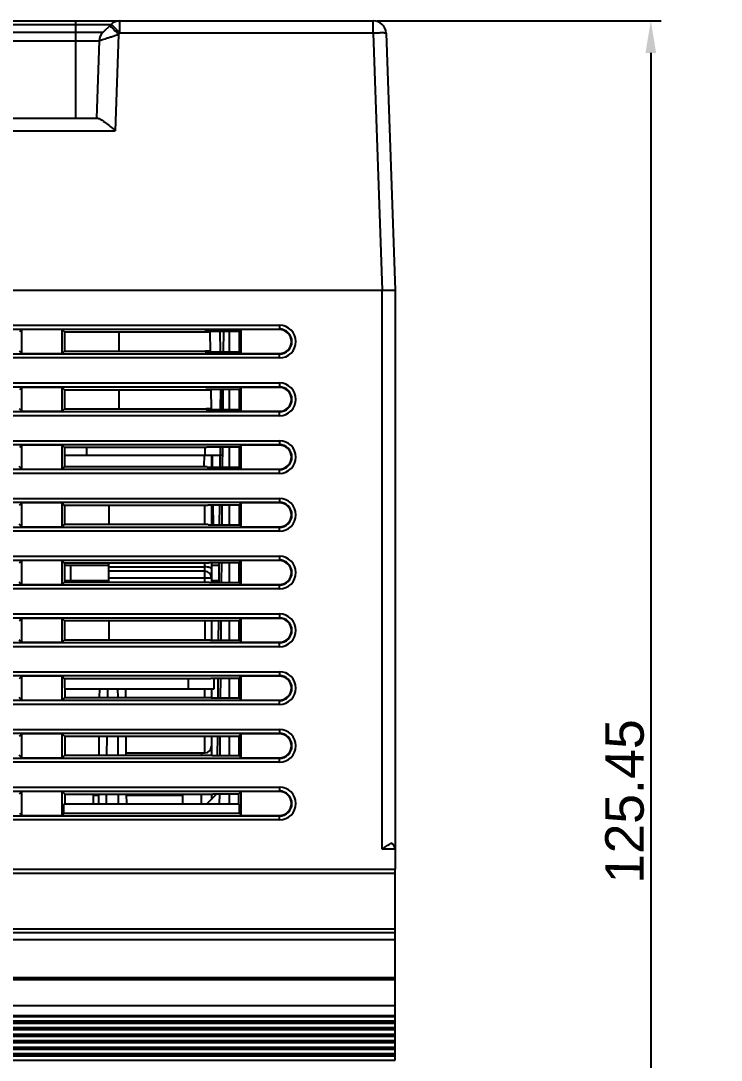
# Model space of a CAD drawing. Extents: x -1638 to -494, y -74 to 314.
# Drawn here: x -770.5 to -715.9, y 95.6 to 176.6 of the extents above; entities that cross this region are included whole.
import ezdxf

# ---------------------------------------------------------------- set-up
doc = ezdxf.new("R2010")
doc.units = 0
doc.header["$PDMODE"] = 3
doc.header["$PDSIZE"] = 0.7
doc.layers.get('DEFPOINTS').update_dxf_attribs({"linetype": 'CONTINUOUS'})
for name, color, linetype in [('BUS_BAR_OUT-DXF_CONTINUOUS', 7, 'CONTINUOUS'), ('CASE_BODY_10DXF_CONTINUOUS', 7, 'CONTINUOUS'), ('COVER_TOP_10DXF_CONTINUOUS', 7, 'CONTINUOUS'), ('CT22-9W_DXF_CONTINUOUS_LIN', 7, 'CONTINUOUS'), ('DIM', 1, 'CONTINUOUS'), ('HEATSINK1040DXF_CONTINUOUS', 7, 'CONTINUOUS'), ('PCB_SCR_1040DXF_CONTINUOUS', 7, 'CONTINUOUS'), ('PCB_SUB-3RD_DXF_CONTINUOUS', 7, 'CONTINUOUS'), ('RELAY_HF49FDDXF_CONTINUOUS', 7, 'CONTINUOUS')]:
    doc.layers.add(name, color=color, linetype=linetype)
doc.styles.add('OMI-1', font='arial.ttf', dxfattribs={"oblique": 1, "height": 3})
doc.dimstyles.new('1', dxfattribs={"dimtxt": 5, "dimasz": 2.5, "dimexe": 0.8, "dimexo": 0.3, "dimgap": 0.5, "dimtad": 1, "dimtoh": 1, "dimdec": 1, "dimzin": 0, "dimtxsty": 'OMI-1', "dimcen": 0, "dimclrd": 256, "dimclre": 256, "dimclrt": 256, "dimazin": 3, "dimtfac": 0.8, "dimtdec": 1, "dimtix": 1, "dimtmove": 0, "dimatfit": 3, "dimtolj": 1, "dimtzin": 0})

# ---------------------------------------------------------------- blocks, each defined once
blk = doc.blocks.new('*D2263')
at = {"layer": 'DEFPOINTS', "color": 0}
for p in [(-743.026, 176.632), (-721.402, 54.932), (-715.921, 54.932)]:
    blk.add_point(p, dxfattribs=at)
at = {"layer": 'DIM'}
for p, q in [((-742.726, 176.632), (-720.602, 176.632)), ((-721.402, 174.132), (-721.402, 57.432)), ((-716.221, 54.932), (-722.202, 54.932))]:
    blk.add_line(p, q, dxfattribs=at)
for points in [[(-720.986, 174.132), (-721.819, 174.132), (-721.402, 176.632)], [(-721.819, 57.432), (-720.986, 57.432), (-721.402, 54.932)]]:
    blk.add_solid(points, dxfattribs=at)
at = {"layer": 'DIM', "insert": (-723.434, 115.782), "char_height": 3, "attachment_point": 5, "rotation": 90, "style": 'OMI-1'}
blk.add_mtext('\\A1;\\A1;125.45', dxfattribs=at)

msp = doc.modelspace()

# ---------------------------------------------------------------- linework, layer by layer
at = {"layer": 'BUS_BAR_OUT-DXF_CONTINUOUS', "color": 7, "linetype": 'CONTINUOUS'}
for p, q in [((-763.627, 134.182), (-767.063, 134.182)), ((-766.576, 132.982), (-766.576, 134.182)), ((-755.048, 134.182), (-755.627, 134.182)), ((-763.627, 132.982), (-767.062, 132.982)), ((-755.058, 132.982), (-755.627, 132.982))]:
    msp.add_line(p, q, dxfattribs=at)
at = {"layer": 'CASE_BODY_10DXF_CONTINUOUS', "color": 7, "linetype": 'CONTINUOUS'}
for p, q in [((-891.327, 155.632), (-741.327, 155.632)), ((-742.327, 112.082), (-742.327, 155.632)), ((-741.327, 155.632), (-741.327, 110.532)), ((-851.327, 152.907), (-750.327, 152.907)), ((-851.327, 152.608), (-750.327, 152.608)), ((-770.397, 152.562), (-770.578, 152.382)), ((-767.257, 152.562), (-770.397, 152.562)), ((-770.397, 150.702), (-770.397, 152.562)), ((-767.257, 150.702), (-767.257, 152.562)), ((-767.257, 152.562), (-767.077, 152.382)), ((-767.077, 152.382), (-755.749, 152.382)), ((-767.077, 152.382), (-767.076, 150.883)), ((-756.15, 152.433), (-753.427, 152.433)), ((-756.15, 152.433), (-756.149, 152.382)), ((-754.689, 152.433), (-754.703, 150.834)), ((-754.227, 150.834), (-754.227, 152.433)), ((-753.429, 150.834), (-753.427, 152.433)), ((-753.297, 152.562), (-753.427, 152.433)), ((-750.327, 152.562), (-753.297, 152.562)), ((-753.297, 150.702), (-753.297, 152.562)), ((-750.327, 152.907), (-750.327, 152.562)), ((-770.397, 150.702), (-770.579, 150.883)), ((-770.397, 150.702), (-767.257, 150.702)), ((-767.257, 150.702), (-767.076, 150.883)), ((-767.076, 150.883), (-756.123, 150.883)), ((-756.122, 150.834), (-756.123, 150.883)), ((-755.723, 150.883), (-756.122, 150.883)), ((-756.122, 150.834), (-753.429, 150.834)), ((-753.297, 150.702), (-753.429, 150.834)), ((-753.297, 150.702), (-750.327, 150.702)), ((-750.327, 150.357), (-750.327, 150.702)), ((-750.327, 150.656), (-851.327, 150.656)), ((-750.327, 150.357), (-851.327, 150.357)), ((-851.327, 148.407), (-750.327, 148.407)), ((-750.327, 148.407), (-750.327, 148.062)), ((-851.327, 148.108), (-750.327, 148.108)), ((-770.397, 148.062), (-770.581, 147.878)), ((-767.257, 148.062), (-770.397, 148.062)), ((-770.397, 146.202), (-770.397, 148.062)), ((-767.257, 146.202), (-767.257, 148.062)), ((-767.257, 148.062), (-767.074, 147.878)), ((-767.074, 147.878), (-755.67, 147.878)), ((-767.074, 147.878), (-767.072, 146.387)), ((-756.071, 147.926), (-753.434, 147.926)), ((-756.071, 147.926), (-756.07, 147.878)), ((-754.928, 147.926), (-754.942, 146.341)), ((-754.728, 147.926), (-754.742, 146.341)), ((-754.227, 146.341), (-754.227, 147.926)), ((-753.436, 146.341), (-753.434, 147.926)), ((-753.297, 148.062), (-753.434, 147.926)), ((-750.327, 148.062), (-753.297, 148.062)), ((-753.297, 146.202), (-753.297, 148.062)), ((-750.327, 146.156), (-851.327, 146.156)), ((-750.327, 145.857), (-851.327, 145.857)), ((-770.397, 146.202), (-770.582, 146.387)), ((-770.397, 146.202), (-767.257, 146.202)), ((-767.257, 146.202), (-767.072, 146.387)), ((-767.072, 146.387), (-756.044, 146.387)), ((-756.043, 146.341), (-756.044, 146.387)), ((-755.644, 146.387), (-756.043, 146.387)), ((-756.043, 146.341), (-753.436, 146.341)), ((-753.297, 146.202), (-753.436, 146.341)), ((-753.297, 146.202), (-750.327, 146.202)), ((-750.327, 145.857), (-750.327, 146.202)), ((-851.327, 143.907), (-750.327, 143.907)), ((-851.327, 143.608), (-750.327, 143.608)), ((-770.397, 143.562), (-770.585, 143.375)), ((-767.257, 143.562), (-770.397, 143.562)), ((-770.397, 141.702), (-770.397, 143.562)), ((-767.257, 141.702), (-767.257, 143.562)), ((-767.257, 143.562), (-767.07, 143.375)), ((-755.992, 143.375), (-767.07, 143.375)), ((-767.07, 143.375), (-767.069, 141.89)), ((-755.992, 143.419), (-753.44, 143.419)), ((-755.992, 143.419), (-755.992, 143.375)), ((-754.767, 143.419), (-754.781, 141.847)), ((-754.227, 141.847), (-754.227, 143.419)), ((-753.443, 141.847), (-753.44, 143.419)), ((-753.297, 143.562), (-753.44, 143.419)), ((-750.327, 143.562), (-753.297, 143.562)), ((-753.297, 141.702), (-753.297, 143.562)), ((-750.327, 143.907), (-750.327, 143.562)), ((-756.181, 141.89), (-756.173, 142.782)), ((-755.627, 142.782), (-755.627, 141.847)), ((-754.973, 142.782), (-754.981, 141.847)), ((-770.397, 141.702), (-770.586, 141.89)), ((-767.257, 141.702), (-767.069, 141.89)), ((-767.069, 141.89), (-755.966, 141.89)), ((-755.965, 141.847), (-755.966, 141.89)), ((-755.965, 141.847), (-753.443, 141.847)), ((-753.297, 141.702), (-753.443, 141.847)), ((-750.327, 141.656), (-851.327, 141.656)), ((-750.327, 141.357), (-851.327, 141.357)), ((-770.397, 141.702), (-767.257, 141.702)), ((-753.297, 141.702), (-750.327, 141.702)), ((-750.327, 141.357), (-750.327, 141.702)), ((-851.327, 139.407), (-750.327, 139.407)), ((-750.327, 139.407), (-750.327, 139.062)), ((-851.327, 139.108), (-750.327, 139.108)), ((-770.397, 139.062), (-770.588, 138.871)), ((-767.257, 139.062), (-770.397, 139.062)), ((-770.397, 137.202), (-770.397, 139.062)), ((-767.257, 137.202), (-767.257, 139.062)), ((-767.257, 139.062), (-767.067, 138.871)), ((-755.913, 138.871), (-767.067, 138.871)), ((-767.067, 138.871), (-767.066, 137.394)), ((-755.914, 138.912), (-753.447, 138.912)), ((-755.914, 138.912), (-755.913, 138.871)), ((-755.007, 138.912), (-755.02, 137.354)), ((-754.807, 138.912), (-754.82, 137.354)), ((-754.227, 137.354), (-754.227, 138.912)), ((-753.45, 137.354), (-753.447, 138.912)), ((-753.297, 139.062), (-753.447, 138.912)), ((-750.327, 139.062), (-753.297, 139.062)), ((-753.297, 137.202), (-753.297, 139.062)), ((-750.327, 137.156), (-851.327, 137.156)), ((-770.397, 137.202), (-770.589, 137.394)), ((-770.397, 137.202), (-767.257, 137.202)), ((-767.257, 137.202), (-767.066, 137.394)), ((-767.066, 137.394), (-755.887, 137.394)), ((-755.886, 137.354), (-755.887, 137.394)), ((-755.886, 137.354), (-753.45, 137.354)), ((-753.297, 137.202), (-753.45, 137.354)), ((-753.297, 137.202), (-750.327, 137.202)), ((-750.327, 136.857), (-750.327, 137.202)), ((-750.327, 136.857), (-851.327, 136.857)), ((-851.327, 134.907), (-750.327, 134.907)), ((-851.327, 134.608), (-750.327, 134.608)), ((-770.397, 134.562), (-770.591, 134.368)), ((-767.257, 134.562), (-770.397, 134.562)), ((-770.397, 132.702), (-770.397, 134.562)), ((-767.257, 132.702), (-767.257, 134.562)), ((-767.257, 134.562), (-767.063, 134.368)), ((-753.297, 134.562), (-753.454, 134.405)), ((-750.327, 134.562), (-753.297, 134.562)), ((-753.297, 132.702), (-753.297, 134.562)), ((-750.327, 134.907), (-750.327, 134.562)), ((-755.834, 134.368), (-767.063, 134.368)), ((-767.063, 134.368), (-767.062, 132.897)), ((-755.835, 134.405), (-753.454, 134.405)), ((-755.835, 134.405), (-755.834, 134.368)), ((-755.046, 134.405), (-755.059, 132.861)), ((-754.846, 134.405), (-754.859, 132.861)), ((-754.227, 132.861), (-754.227, 134.405)), ((-753.457, 132.861), (-753.454, 134.405)), ((-770.397, 132.702), (-770.593, 132.897)), ((-767.257, 132.702), (-767.062, 132.897)), ((-767.062, 132.897), (-755.809, 132.897)), ((-755.808, 132.861), (-755.809, 132.897)), ((-755.808, 132.861), (-753.457, 132.861)), ((-753.297, 132.702), (-753.457, 132.861)), ((-750.327, 132.656), (-851.327, 132.656)), ((-750.327, 132.357), (-851.327, 132.357)), ((-770.397, 132.702), (-767.257, 132.702)), ((-753.297, 132.702), (-750.327, 132.702)), ((-750.327, 132.357), (-750.327, 132.702)), ((-851.327, 130.407), (-750.327, 130.407)), ((-851.327, 130.108), (-750.327, 130.108)), ((-770.397, 130.062), (-770.595, 129.864)), ((-767.257, 130.062), (-770.397, 130.062)), ((-770.397, 128.202), (-770.397, 130.062)), ((-767.257, 130.062), (-767.06, 129.864)), ((-767.257, 128.202), (-767.257, 130.062)), ((-755.756, 129.864), (-767.06, 129.864)), ((-767.06, 129.864), (-767.059, 128.401)), ((-755.756, 129.898), (-753.461, 129.898)), ((-755.756, 129.898), (-755.756, 129.864)), ((-755.085, 129.898), (-755.099, 128.368)), ((-754.885, 129.898), (-754.899, 128.368)), ((-754.227, 128.368), (-754.227, 129.898)), ((-753.463, 128.368), (-753.461, 129.898)), ((-753.297, 130.062), (-753.461, 129.898)), ((-750.327, 130.062), (-753.297, 130.062)), ((-753.297, 128.202), (-753.297, 130.062)), ((-750.327, 130.407), (-750.327, 130.062)), ((-750.327, 128.156), (-851.327, 128.156)), ((-770.397, 128.202), (-770.596, 128.401)), ((-770.397, 128.202), (-767.257, 128.202)), ((-767.257, 128.202), (-767.059, 128.401)), ((-767.059, 128.401), (-755.73, 128.401)), ((-755.73, 128.368), (-755.73, 128.401)), ((-755.73, 128.368), (-753.463, 128.368)), ((-753.297, 128.202), (-753.463, 128.368)), ((-753.297, 128.202), (-750.327, 128.202)), ((-750.327, 127.857), (-750.327, 128.202)), ((-750.327, 127.857), (-851.327, 127.857)), ((-851.327, 125.907), (-750.327, 125.907)), ((-851.327, 125.608), (-750.327, 125.608)), ((-770.397, 125.562), (-770.598, 125.361)), ((-767.257, 125.562), (-770.397, 125.562)), ((-770.397, 123.702), (-770.397, 125.562)), ((-767.257, 125.562), (-767.056, 125.361)), ((-767.257, 123.702), (-767.257, 125.562)), ((-753.297, 125.562), (-753.468, 125.391)), ((-750.327, 125.562), (-753.297, 125.562)), ((-753.297, 123.702), (-753.297, 125.562)), ((-750.327, 125.907), (-750.327, 125.562)), ((-755.677, 125.361), (-767.056, 125.361)), ((-767.056, 125.361), (-767.055, 123.904)), ((-755.678, 125.391), (-753.468, 125.391)), ((-755.678, 125.391), (-755.677, 125.361)), ((-755.125, 125.391), (-755.138, 123.875)), ((-754.925, 125.391), (-754.938, 123.875)), ((-754.227, 123.875), (-754.227, 125.391)), ((-753.47, 123.875), (-753.468, 125.391)), ((-764.33, 123.904), (-764.324, 124.58)), ((-763.724, 124.582), (-763.73, 123.894)), ((-763.724, 124.582), (-762.93, 124.582)), ((-762.93, 124.582), (-762.924, 123.894)), ((-762.33, 124.58), (-762.324, 123.904)), ((-750.327, 123.656), (-851.327, 123.656)), ((-750.327, 123.357), (-851.327, 123.357)), ((-770.397, 123.702), (-770.599, 123.904)), ((-770.397, 123.702), (-767.257, 123.702)), ((-767.257, 123.702), (-767.055, 123.904)), ((-767.055, 123.904), (-763.73, 123.904)), ((-763.73, 123.894), (-762.924, 123.894)), ((-762.924, 123.904), (-755.652, 123.904)), ((-755.651, 123.875), (-755.652, 123.904)), ((-755.651, 123.875), (-753.47, 123.875)), ((-753.297, 123.702), (-753.47, 123.875)), ((-753.297, 123.702), (-750.327, 123.702)), ((-750.327, 123.357), (-750.327, 123.702)), ((-851.327, 121.407), (-750.327, 121.407)), ((-851.327, 121.108), (-750.327, 121.108)), ((-770.397, 121.062), (-770.602, 120.858)), ((-767.257, 121.062), (-770.397, 121.062)), ((-770.397, 119.202), (-770.397, 121.062)), ((-767.257, 121.062), (-767.053, 120.858)), ((-767.257, 119.202), (-767.257, 121.062)), ((-763.757, 120.858), (-767.053, 120.858)), ((-767.053, 120.858), (-767.052, 119.407)), ((-764.37, 119.407), (-764.357, 120.858)), ((-763.77, 119.394), (-763.757, 120.869)), ((-762.898, 120.869), (-763.757, 120.869)), ((-762.885, 119.394), (-762.898, 120.869)), ((-755.599, 120.858), (-762.898, 120.858)), ((-762.298, 120.858), (-762.285, 119.407)), ((-755.599, 120.885), (-753.475, 120.885)), ((-755.599, 120.885), (-755.599, 120.858)), ((-755.164, 120.885), (-755.177, 119.382)), ((-754.964, 120.885), (-754.977, 119.382)), ((-754.227, 119.382), (-754.227, 120.885)), ((-753.477, 119.382), (-753.475, 120.885)), ((-753.297, 121.062), (-753.475, 120.885)), ((-750.327, 121.062), (-753.297, 121.062)), ((-753.297, 119.202), (-753.297, 121.062)), ((-750.327, 121.407), (-750.327, 121.062)), ((-755.627, 120.082), (-755.627, 119.407)), ((-750.327, 119.156), (-851.327, 119.156)), ((-770.397, 119.202), (-770.603, 119.407)), ((-770.397, 119.202), (-767.257, 119.202)), ((-767.257, 119.202), (-767.052, 119.407)), ((-767.052, 119.407), (-763.77, 119.407)), ((-763.77, 119.394), (-762.885, 119.394)), ((-762.885, 119.407), (-755.573, 119.407)), ((-756.377, 119.407), (-756.375, 119.582)), ((-755.573, 119.382), (-755.573, 119.407)), ((-755.573, 119.382), (-753.477, 119.382)), ((-753.297, 119.202), (-753.477, 119.382)), ((-753.297, 119.202), (-750.327, 119.202)), ((-750.327, 118.857), (-750.327, 119.202)), ((-750.327, 118.857), (-851.327, 118.857)), ((-851.327, 116.907), (-750.327, 116.907)), ((-750.327, 116.907), (-750.327, 116.562)), ((-851.327, 116.608), (-750.327, 116.608)), ((-770.397, 116.562), (-770.605, 116.354)), ((-767.257, 116.562), (-770.397, 116.562)), ((-770.397, 114.702), (-770.397, 116.562)), ((-767.257, 116.562), (-767.049, 116.354)), ((-767.257, 114.702), (-767.257, 116.562)), ((-767.049, 116.354), (-763.796, 116.354)), ((-767.049, 116.354), (-767.049, 115.582)), ((-764.803, 115.582), (-764.797, 116.285)), ((-764.797, 116.285), (-764.397, 116.285)), ((-764.403, 115.582), (-764.396, 116.354)), ((-763.803, 115.582), (-763.796, 116.369)), ((-763.796, 116.369), (-762.859, 116.369)), ((-762.852, 115.582), (-762.859, 116.369)), ((-762.859, 116.354), (-755.52, 116.354)), ((-762.259, 116.354), (-762.252, 115.582)), ((-762.258, 116.285), (-757.858, 116.285)), ((-757.852, 115.582), (-757.858, 116.285)), ((-756.41, 115.582), (-756.403, 116.354)), ((-755.199, 116.378), (-756.001, 115.582)), ((-755.627, 116.354), (-755.627, 115.953)), ((-755.52, 116.378), (-753.482, 116.378)), ((-755.52, 116.378), (-755.52, 116.354)), ((-755.003, 116.378), (-755.01, 115.582)), ((-754.227, 115.582), (-754.227, 116.378)), ((-753.483, 115.582), (-753.482, 116.378)), ((-753.297, 116.562), (-753.482, 116.378)), ((-750.327, 116.562), (-753.297, 116.562)), ((-753.297, 114.702), (-753.297, 116.562)), ((-753.446, 115.582), (-767.109, 115.582)), ((-767.109, 114.851), (-767.109, 115.582)), ((-753.446, 114.851), (-753.446, 115.582)), ((-750.327, 114.656), (-851.327, 114.656)), ((-750.327, 114.357), (-851.327, 114.357)), ((-770.397, 114.702), (-770.546, 114.851)), ((-770.397, 114.702), (-767.257, 114.702)), ((-767.257, 114.702), (-767.109, 114.851)), ((-753.446, 114.851), (-767.109, 114.851)), ((-753.297, 114.702), (-753.446, 114.851)), ((-753.297, 114.702), (-750.327, 114.702)), ((-750.327, 114.357), (-750.327, 114.702)), ((-741.327, 112.082), (-742.327, 112.082)), ((-891.327, 110.532), (-741.327, 110.532))]:
    msp.add_line(p, q, dxfattribs=at)
for centre, radius, start, end in [((-750.327, 151.632), 1.275, 270, 90), ((-750.327, 151.632), 0.976, 270, 90), ((-750.327, 151.632), 0.93, 270, 90), ((-750.327, 147.132), 1.275, 270, 90), ((-750.327, 147.132), 0.976, 270, 90), ((-750.327, 147.132), 0.93, 270, 90), ((-750.327, 142.632), 1.275, 270, 90), ((-750.327, 142.632), 0.976, 270, 90), ((-750.327, 142.632), 0.93, 270, 90), ((-750.327, 138.132), 1.275, 270, 90), ((-750.327, 138.132), 0.976, 270, 90), ((-750.327, 138.132), 0.93, 270, 90), ((-750.327, 133.632), 1.275, 270, 90), ((-750.327, 133.632), 0.976, 270, 90), ((-750.327, 133.632), 0.93, 270, 90), ((-750.327, 129.132), 1.275, 270, 90), ((-750.327, 129.132), 0.976, 270, 90), ((-750.327, 129.132), 0.93, 270, 90), ((-750.327, 124.632), 1.275, 270, 90), ((-750.327, 124.632), 0.976, 270, 90), ((-750.327, 124.632), 0.93, 270, 90), ((-750.327, 120.132), 1.275, 270, 90), ((-750.327, 120.132), 0.976, 270, 90), ((-750.327, 120.132), 0.93, 270, 90), ((-750.327, 115.632), 1.275, 270, 90), ((-764.497, 116.282), 0.3, 166.03586, 179.5), ((-758.158, 116.282), 0.3, 0.5, 13.96414), ((-750.327, 115.632), 0.976, 270, 90), ((-750.327, 115.632), 0.93, 270, 90), ((-741.827, 112.082), 0.5, 0, 65.5302)]:
    msp.add_arc(centre, radius, start, end, dxfattribs=at)
msp.add_open_spline([(-742.327, 112.082), (-742.205, 112.168), (-741.976, 112.329), (-741.74, 112.483), (-741.62, 112.537)], degree=3, knots=[0, 0, 0, 0, 0.532445, 1, 1, 1, 1], dxfattribs=at)
at = {"layer": 'COVER_TOP_10DXF_CONTINUOUS', "color": 7, "linetype": 'CONTINUOUS'}
for p, q in [((-829.327, 176.632), (-743.026, 176.632)), ((-766.177, 169.032), (-766.177, 176.632)), ((-762.749, 175.667), (-762.749, 176.632)), ((-743.026, 175.667), (-743.026, 176.632)), ((-823.211, 176.351), (-763.454, 176.351)), ((-764.062, 175.754), (-763.444, 176.351)), ((-822.593, 175.754), (-764.062, 175.754)), ((-822.288, 175.07), (-764.366, 175.07)), ((-764.366, 175.07), (-764.577, 169.032)), ((-762.85, 175.569), (-763.112, 168.067)), ((-762.85, 175.569), (-762.749, 175.667)), ((-743.026, 175.667), (-762.749, 175.667)), ((-743.026, 175.667), (-742.327, 155.632)), ((-742.027, 175.667), (-741.327, 155.632)), ((-822.175, 169.032), (-764.479, 169.032)), ((-823.543, 168.067), (-763.112, 168.067)), ((-891.327, 155.632), (-741.327, 155.632)), ((-755.743, 152.44), (-755.715, 150.841)), ((-754.911, 150.834), (-754.939, 152.433)), ((-755.664, 147.933), (-755.636, 146.348)), ((-754.833, 146.341), (-754.861, 147.926)), ((-755.574, 142.782), (-755.558, 141.854)), ((-755.507, 138.919), (-755.479, 137.361)), ((-755.428, 134.412), (-755.427, 134.382)), ((-755.046, 134.382), (-755.427, 134.382))]:
    msp.add_line(p, q, dxfattribs=at)
for centre, start, end in [((-762.749, 175.632), 90, 134), ((-743.026, 175.632), 2, 90), ((-763.367, 175.035), 134, 178)]:
    msp.add_arc(centre, 1, start, end, dxfattribs=at)
for points, knots in [([(-763.545, 176.254), (-763.543, 176.255), (-763.536, 176.249), (-763.526, 176.243), (-763.508, 176.226), (-763.495, 176.214), (-763.487, 176.207)], [0, 0, 0, 0, 0.070185, 0.259816, 0.570323, 1, 1, 1, 1]), ([(-763.487, 176.207), (-763.399, 176.126), (-763.187, 175.914), (-762.976, 175.7), (-762.85, 175.569)], [0, 0, 0, 0, 0.396979, 1, 1, 1, 1]), ([(-763.444, 176.351), (-763.442, 176.353), (-763.434, 176.346), (-763.423, 176.339), (-763.403, 176.32), (-763.388, 176.306), (-763.379, 176.298)], [0, 0, 0, 0, 0.069392, 0.258882, 0.569791, 1, 1, 1, 1]), ([(-763.379, 176.298), (-763.291, 176.217), (-763.081, 176.006), (-762.873, 175.795), (-762.749, 175.667)], [0, 0, 0, 0, 0.402174, 1, 1, 1, 1]), ([(-764.366, 175.07), (-764.366, 175.073), (-764.352, 175.078), (-764.332, 175.089), (-764.292, 175.103), (-764.241, 175.123), (-764.174, 175.146), (-764.062, 175.184), (-763.894, 175.24), (-763.667, 175.314), (-763.41, 175.395), (-763.135, 175.482), (-762.946, 175.54), (-762.85, 175.569)], [0, 0, 0, 0, 0.006123, 0.022027, 0.047667, 0.082717, 0.126709, 0.179065, 0.306176, 0.458159, 0.6287, 0.811404, 1, 1, 1, 1]), ([(-742.027, 175.667), (-742.027, 175.669), (-742.036, 175.671), (-742.049, 175.674), (-742.074, 175.676), (-742.123, 175.679), (-742.207, 175.681), (-742.329, 175.682), (-742.479, 175.681), (-742.714, 175.677), (-742.899, 175.671), (-743.026, 175.667)], [0, 0, 0, 0, 0.005903, 0.020662, 0.044654, 0.077795, 0.170159, 0.294357, 0.445549, 0.61804, 1, 1, 1, 1]), ([(-764.479, 169.032), (-764.441, 169.032), (-764.352, 169.002), (-764.216, 168.927), (-764.056, 168.821), (-763.815, 168.644), (-763.499, 168.39), (-763.243, 168.177), (-763.112, 168.067)], [0, 0, 0, 0, 0.067806, 0.16231, 0.277655, 0.407798, 0.695131, 1, 1, 1, 1])]:
    msp.add_open_spline(points, degree=3, knots=knots, dxfattribs=at)
at = {"layer": 'CT22-9W_DXF_CONTINUOUS_LIN', "color": 7, "linetype": 'CONTINUOUS'}
for p, q in [((-763.627, 138.871), (-763.627, 137.394)), ((-756.127, 137.394), (-756.127, 138.871)), ((-755.627, 138.912), (-755.627, 137.354)), ((-763.627, 132.897), (-763.627, 134.368)), ((-763.627, 134.073), (-756.127, 134.073)), ((-756.127, 133.732), (-763.627, 133.732)), ((-756.127, 132.897), (-756.127, 134.368)), ((-755.627, 134.405), (-755.627, 132.861)), ((-763.627, 133.232), (-755.627, 133.232)), ((-763.627, 129.864), (-763.627, 128.401)), ((-756.127, 129.864), (-756.127, 128.401)), ((-755.627, 129.898), (-755.627, 128.368)), ((-756.127, 123.904), (-756.127, 124.582)), ((-755.627, 124.582), (-755.627, 123.875)), ((-756.127, 119.582), (-756.127, 120.858)), ((-755.627, 120.858), (-755.627, 120.082)), ((-762.287, 119.582), (-756.127, 119.582))]:
    msp.add_line(p, q, dxfattribs=at)
for centre, start, end in [((-756.127, 133.232), 0, 90), ((-756.127, 120.082), 270, 0)]:
    msp.add_arc(centre, 0.5, start, end, dxfattribs=at)
msp.add_open_spline([(-755.627, 133.915), (-755.627, 133.925), (-755.636, 133.95), (-755.668, 133.979), (-755.715, 134.006), (-755.777, 134.029), (-755.852, 134.048), (-755.97, 134.068), (-756.063, 134.073), (-756.127, 134.073)], degree=3, knots=[0, 0, 0, 0, 0.058742, 0.133407, 0.230798, 0.351641, 0.493571, 0.652461, 1, 1, 1, 1], dxfattribs=at)
at = {"layer": 'HEATSINK1040DXF_CONTINUOUS', "color": 7, "linetype": 'CONTINUOUS'}
for p, q in [((-741.327, 110.482), (-891.327, 110.482)), ((-741.327, 110.182), (-891.327, 110.182)), ((-741.327, 95.644), (-741.327, 110.532)), ((-891.327, 105.882), (-741.327, 105.882)), ((-891.327, 105.582), (-741.327, 105.582)), ((-741.327, 105.021), (-891.327, 105.021)), ((-891.327, 102.085), (-741.327, 102.085)), ((-891.327, 101.932), (-741.327, 101.932)), ((-741.327, 99.872), (-860.327, 99.872)), ((-741.327, 99.08), (-860.327, 99.08)), ((-860.327, 99.031), (-741.327, 99.031)), ((-891.327, 98.182), (-741.327, 98.182)), ((-741.327, 98.146), (-891.327, 98.146)), ((-741.327, 98.133), (-891.327, 98.133)), ((-891.327, 98.015), (-741.327, 98.015)), ((-860.536, 98.523), (-741.327, 98.523)), ((-741.327, 98.641), (-860.418, 98.641)), ((-741.327, 98.654), (-860.405, 98.654)), ((-860.369, 98.69), (-741.327, 98.69)), ((-891.327, 97.674), (-741.327, 97.674)), ((-741.327, 97.638), (-891.327, 97.638)), ((-741.327, 97.625), (-891.327, 97.625)), ((-891.327, 97.507), (-741.327, 97.507)), ((-891.327, 97.166), (-741.327, 97.166)), ((-741.327, 97.13), (-891.327, 97.13)), ((-741.327, 97.117), (-891.327, 97.117)), ((-891.327, 96.999), (-741.327, 96.999)), ((-891.327, 96.658), (-741.327, 96.658)), ((-741.327, 96.622), (-891.327, 96.622)), ((-741.327, 96.61), (-891.327, 96.61)), ((-891.327, 96.491), (-741.327, 96.491)), ((-891.327, 96.15), (-741.327, 96.15)), ((-741.327, 96.114), (-891.327, 96.114)), ((-741.327, 96.102), (-891.327, 96.102)), ((-891.327, 95.97), (-741.327, 95.97)), ((-891.327, 95.644), (-741.327, 95.644))]:
    msp.add_line(p, q, dxfattribs=at)
at = {"layer": 'PCB_SCR_1040DXF_CONTINUOUS', "color": 7, "linetype": 'CONTINUOUS'}
for p, q in [((-757.409, 124.582), (-757.409, 125.361)), ((-755.409, 124.582), (-755.409, 125.391)), ((-767.056, 124.582), (-763.724, 124.582)), ((-762.93, 124.582), (-755.409, 124.582))]:
    msp.add_line(p, q, dxfattribs=at)
at = {"layer": 'PCB_SUB-3RD_DXF_CONTINUOUS', "color": 7, "linetype": 'CONTINUOUS'}
for p, q in [((-765.327, 142.782), (-765.327, 143.375)), ((-756.136, 143.375), (-756.136, 142.782)), ((-754.936, 143.419), (-754.936, 142.782)), ((-767.07, 142.782), (-754.773, 142.782))]:
    msp.add_line(p, q, dxfattribs=at)
at = {"layer": 'RELAY_HF49FDDXF_CONTINUOUS', "color": 7, "linetype": 'CONTINUOUS'}
for p, q in [((-762.827, 152.382), (-762.827, 150.883)), ((-762.827, 147.878), (-762.827, 146.387))]:
    msp.add_line(p, q, dxfattribs=at)

# ---------------------------------------------------------------- dimensions: what is measured, and where the dimension line sits
at = {"layer": 'DIM'}
dim = msp.add_linear_dim(base=(-721.402, 54.932), p1=(-743.026, 176.632), p2=(-715.921, 54.932), angle=90, text='\\A1;125.45', dimstyle='1', override={"dimtxsty": 'OMI-1'}, dxfattribs=at)
dim.commit()
dim.dimension.update_dxf_attribs({"geometry": '*D2263', "text_midpoint": (-723.434, 115.782)})

doc.saveas('drawing.dxf')
